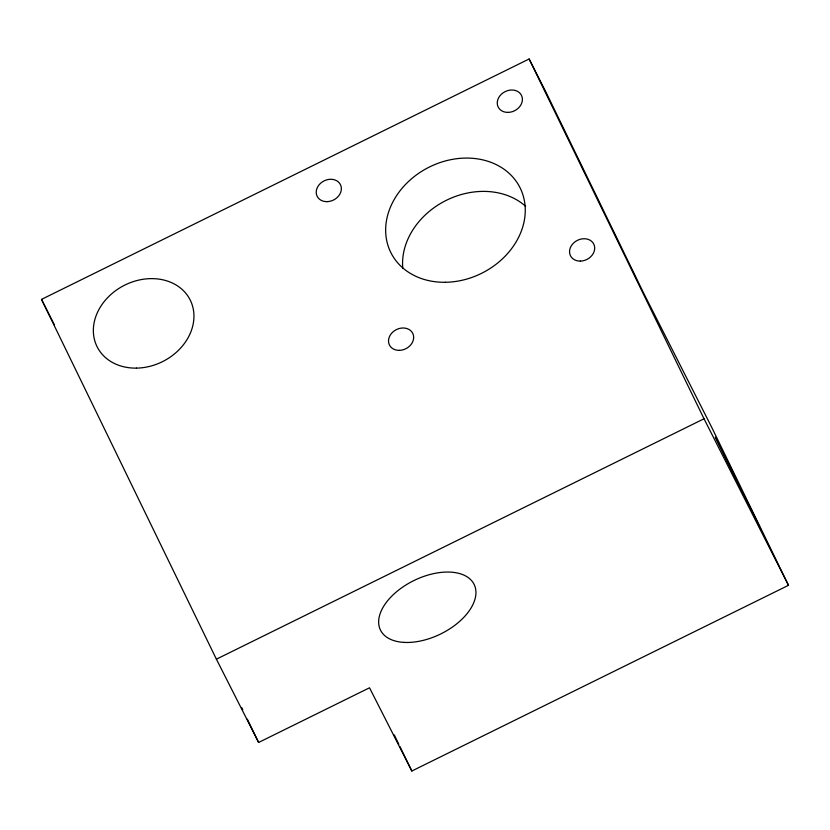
<?xml version="1.0" encoding="UTF-8"?>
<svg xmlns="http://www.w3.org/2000/svg" width="830" height="830" viewBox="0 0 830 830"><rect width="100%" height="100%" fill="white"/><g stroke="black" fill="none" stroke-linecap="round" stroke-linejoin="round"><path stroke-width="1.25" d="M41.5 299.391L529.125 58.982L546.026 92.286L643.966 293.768L711.549 426.994L788.5 585.306L411.836 771.018L369.516 687.79L258.628 742.456L216.391 659.186L41.5 299.391L54.407 324.841M216.391 659.186L704.016 418.776L788.5 585.306M529.125 58.982L704.016 418.776M394.271 734.934L398.805 744.251M399.936 746.575L411.836 771.018M241.655 707.523L242.785 709.847M247.309 719.164L258.628 742.456M402.768 268.183A72.272 59.2 -26.9 0 1 445.824 200.57A72.272 59.2 -26.9 0 1 525.66 206.328M716.715 439.744L715.315 437.151L761.141 530.266L716.715 439.744M136.442 368.126A52.093 42.672 -26.9 0 0 190.361 300.336A52.093 42.672 -26.9 0 0 104.134 301.653A52.093 42.672 -26.9 0 0 136.442 368.126M403.826 642.379A52.093 29.87 -25.9 0 0 475.932 591.894A52.093 29.87 -25.9 0 0 402.156 587.474A52.093 29.87 -25.9 0 0 403.826 642.379M445.461 282.283A72.272 59.2 -26.9 0 0 520.286 188.223A72.272 59.2 -26.9 0 0 400.631 190.049A72.272 59.2 -26.9 0 0 445.461 282.283M326.999 201.649A13.021 10.665 -26.9 0 0 340.476 184.696A13.021 10.665 -26.9 0 0 318.917 185.028A13.021 10.665 -26.9 0 0 326.999 201.649M508.033 112.392A13.021 10.665 -26.9 0 0 521.51 95.44A13.021 10.665 -26.9 0 0 499.951 95.772A13.021 10.665 -26.9 0 0 508.033 112.392M580.315 261.108A13.021 10.665 -26.9 0 0 593.803 244.155A13.021 10.665 -26.9 0 0 572.244 244.487A13.021 10.665 -26.9 0 0 580.315 261.108M399.282 350.364A13.021 10.665 -26.9 0 0 412.769 333.411A13.021 10.665 -26.9 0 0 391.21 333.743A13.021 10.665 -26.9 0 0 399.282 350.364"/></g></svg>
